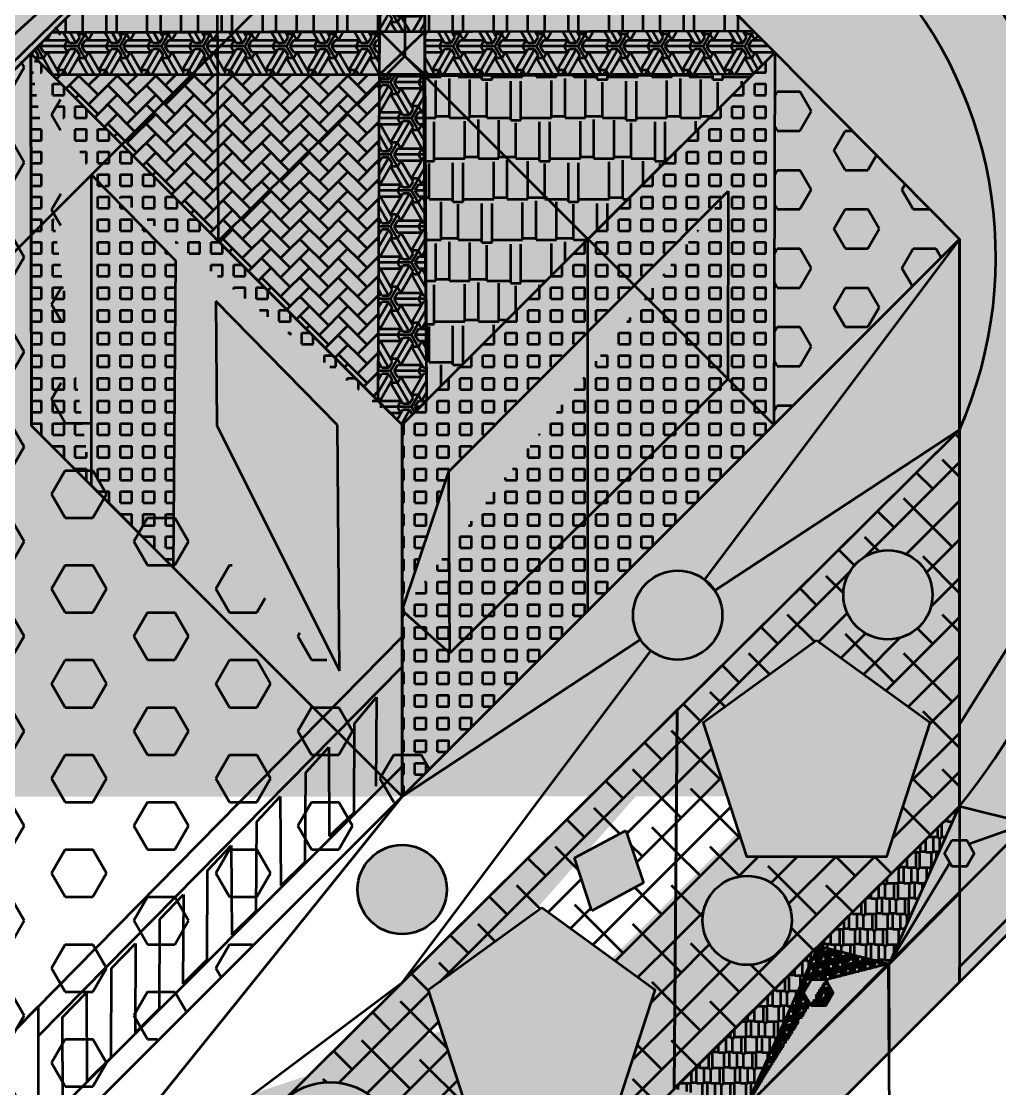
# Model space of a CAD drawing. Header units: metres. Extents: x -621399 to 40000, y -108608 to 546365.
# Drawn here: x -203315 to -137474, y 179499 to 251330 of the extents above; entities that cross this region are included whole.
import ezdxf

# ---------------------------------------------------------------- set-up
doc = ezdxf.new("R2010")
doc.units = ezdxf.units.M
doc.layers.get('0').update_dxf_attribs({"lineweight": 53})
pattern_1 = [(0, (-390182.6256148047, 11670.08589857328), (0, 6.985), [5.08, -1.905]), (90, (-390182.6256148047, 11670.08589857328), (-6.985, 4.277078946022131e-16), [5.08, -1.905])]
pattern_2 = [(0, (-390182.6256148047, 11670.08589857328), (0, 762), [762, -762]), (90, (-390182.6256148047, 11670.08589857328), (-762, 4.665904304751415e-14), [762, -762])]
pattern_3 = [(0, (-390182.6256148047, 11670.08589857328), (5829.3, 2743.2), [1371.6, -1143, 1600.2, -685.8000000000001, 2057.4, -914.4]), (0, (-388811.0256148047, 11784.38589857328), (5829.3, 2743.2), [1143, -4343.400000000001, 914.4, -1371.6]), (0, (-386067.8256148047, 11498.63589857328), (5829.3, 2743.2), [685.8000000000001, -7086.599999999999]), (90, (-390182.6256148047, 11670.08589857328), (-1943.1, 2743.2), [2628.9, -8343.9]), (90, (-388811.0256148047, 11670.08589857328), (-1943.1, 2743.2), [2571.75, -8401.050000000001]), (90, (-387668.0256148047, 11670.08589857328), (-1943.1, 2743.2), [2400.3, -8572.5]), (90, (-386067.8256148047, 11498.63589857328), (-1943.1, 2743.2), [2628.9, -8343.9]), (90, (-385382.0256148047, 11498.63589857328), (-1943.1, 2743.2), [2628.9, -8343.9]), (90, (-383324.6256148047, 11670.08589857328), (-1943.1, 2743.2), [2514.6, -8458.199999999999])]
pattern_4 = [(59.99999999999999, (-390182.6256148047, 11670.08589857328), (-2804.159998904503, -6.324853032424471e-07), [2570.48, -233.68]), (180, (-390182.6256148047, 11670.08589857328), (1402.08, -2428.4737950112), [2570.48, -233.68]), (300.0000000000001, (-390182.6256148047, 11670.08589857328), (2804.159998904503, -6.324853032424471e-07), [2570.48, -233.68]), (59.99999999999999, (-389948.9456148047, 11670.08589857328), (-2804.159998904503, -6.324853032424471e-07), [467.36, -2336.8]), (300.0000000000001, (-389948.9456148047, 11670.08589857328), (2804.159998904503, -6.324853032424471e-07), [467.36, -2336.8]), (59.99999999999999, (-390299.4656148047, 11872.45871404528), (-2804.159998904503, -6.324853032424471e-07), [467.36, -2336.8]), (180, (-390299.4656148047, 11872.45871404528), (1402.08, -2428.4737950112), [467.36, -2336.8]), (300.0000000000001, (-390299.4656148047, 11467.71308310128), (2804.159998904503, -6.324853032424471e-07), [467.36, -2336.8]), (180, (-390299.4656148047, 11467.71308310128), (1402.08, -2428.4737950112), [467.36, -2336.8]), (59.99999999999999, (-391117.3456148047, 11670.08589857328), (-2804.159998904503, -6.324853032424471e-07), [467.36, -2336.8]), (300.0000000000001, (-391117.3456148047, 11670.08589857328), (2804.159998904503, -6.324853032424471e-07), [467.36, -2336.8]), (59.99999999999999, (-389715.2656148047, 10860.59463434848), (-2804.159998904503, -6.324853032424471e-07), [467.36, -2336.8]), (180, (-389715.2656148047, 10860.59463434848), (1402.08, -2428.4737950112), [467.36, -2336.8]), (300.0000000000001, (-389715.2656148047, 12479.57716279808), (2804.159998904503, -6.324853032424471e-07), [467.36, -2336.8]), (180, (-389715.2656148047, 12479.57716279808), (1402.08, -2428.4737950112), [467.36, -2336.8]), (0, (-389715.2656148047, 12074.83153185408), (-1402.08, 2428.4737950112), [1635.76, -1168.4]), (0, (-389715.2656148047, 11265.34026529248), (-1402.08, 2428.4737950112), [1635.76, -1168.4]), (120, (-390065.7856148047, 12277.20434732608), (-2804.159998904503, 6.324862837914225e-07), [1635.76, -1168.4]), (120, (-390766.8256148047, 11872.45871404528), (-2804.159998904503, 6.324862837914225e-07), [1635.76, -1168.4]), (240, (-390766.8256148047, 11467.71308310128), (1402.079998904502, -2428.473795643687), [1635.76, -1168.4]), (240, (-390065.7856148047, 11062.96744982048), (1402.079998904502, -2428.473795643687), [1635.76, -1168.4])]
pattern_5 = [(0, (-149795.1309750834, 201628.908200252), (0, 6.985), [5.08, -1.905]), (90, (-149795.1309750834, 201628.908200252), (-6.985, 4.277078946022131e-16), [5.08, -1.905])]
pattern_6 = [(45, (-149795.1309750834, 201628.908200252), (-1302.137137555027, 1302.137137555027), []), (135, (-149795.1309750834, 201628.908200252), (-3906.411412665081, 1302.137137555027), [4603.75, -2762.25])]
pattern_7 = [(0, (-149795.1309750834, 201628.908200252), (2202.18, 1036.32), [518.16, -431.8, 604.52, -259.08, 777.24, -345.44]), (0, (-149276.9709750834, 201672.088200252), (2202.18, 1036.32), [431.8, -1640.84, 345.44, -518.16]), (0, (-148240.6509750834, 201564.138200252), (2202.18, 1036.32), [259.08, -2677.16]), (90, (-149795.1309750834, 201628.908200252), (-734.06, 1036.32), [993.1400000000001, -3152.14]), (90, (-149276.9709750834, 201628.908200252), (-734.06, 1036.32), [971.55, -3173.73]), (90, (-148845.1709750835, 201628.908200252), (-734.06, 1036.32), [906.78, -3238.5]), (90, (-148240.6509750834, 201564.138200252), (-734.06, 1036.32), [993.1400000000001, -3152.14]), (90, (-147981.5709750835, 201564.138200252), (-734.06, 1036.32), [993.1400000000001, -3152.14]), (90, (-147204.3309750835, 201628.908200252), (-734.06, 1036.32), [949.9599999999999, -3195.32])]
pattern_8 = [(0, (-149795.1309750834, 201628.908200252), (412.75, 103.1875), [1651, -825.5]), (90, (-149795.1309750834, 201628.908200252), (-103.1875, -412.75), [1651, -825.5])]

msp = doc.modelspace()

# ---------------------------------------------------------------- hatches: boundary and pattern name
at = {"true_color": 0xcd2027}
h = msp.add_hatch(dxfattribs=at)
h.set_pattern_fill('ESCHER', color=242, scale=16)
h.set_pattern_definition([(59.99999999999999, (-149795.1309750834, 201628.908200252), (-487.6799998094787, -1.099974440421647e-07), [447.04, -40.64]), (180, (-149795.1309750834, 201628.908200252), (243.8399999999999, -422.3432686976001), [447.04, -40.64]), (300.0000000000001, (-149795.1309750834, 201628.908200252), (487.6799998094787, -1.099974440421647e-07), [447.04, -40.64]), (59.99999999999999, (-149754.4909750834, 201628.908200252), (-487.6799998094787, -1.099974440421647e-07), [81.28, -406.4]), (300.0000000000001, (-149754.4909750834, 201628.908200252), (487.6799998094787, -1.099974440421647e-07), [81.28, -406.4]), (59.99999999999999, (-149815.4509750835, 201664.103472508), (-487.6799998094787, -1.099974440421647e-07), [81.28, -406.4]), (180, (-149815.4509750835, 201664.103472508), (243.8399999999999, -422.3432686976001), [81.28, -406.4]), (300.0000000000001, (-149815.4509750835, 201593.7129279959), (487.6799998094787, -1.099974440421647e-07), [81.28, -406.4]), (180, (-149815.4509750835, 201593.7129279959), (243.8399999999999, -422.3432686976001), [81.28, -406.4]), (59.99999999999999, (-149957.6909750834, 201628.908200252), (-487.6799998094787, -1.099974440421647e-07), [81.28, -406.4]), (300.0000000000001, (-149957.6909750834, 201628.908200252), (487.6799998094787, -1.099974440421647e-07), [81.28, -406.4]), (59.99999999999999, (-149713.8509750834, 201488.1271108215), (-487.6799998094787, -1.099974440421647e-07), [81.28, -406.4]), (180, (-149713.8509750834, 201488.1271108215), (243.8399999999999, -422.3432686976001), [81.28, -406.4]), (300.0000000000001, (-149713.8509750834, 201769.6892896824), (487.6799998094787, -1.099974440421647e-07), [81.28, -406.4]), (180, (-149713.8509750834, 201769.6892896824), (243.8399999999999, -422.3432686976001), [81.28, -406.4]), (0, (-149713.8509750834, 201699.2987451704), (-243.84, 422.3432686976), [284.48, -203.2]), (0, (-149713.8509750834, 201558.5176553336), (-243.84, 422.3432686976), [284.48, -203.2]), (120, (-149774.8109750834, 201734.4940174264), (-487.6799998094787, 1.099976145724213e-07), [284.48, -203.2]), (120, (-149896.7309750835, 201664.103472508), (-487.6799998094787, 1.099976145724213e-07), [284.48, -203.2]), (240, (-149896.7309750835, 201593.7129279959), (243.8399998094785, -422.3432688075977), [284.48, -203.2]), (240, (-149774.8109750834, 201523.3223830776), (243.8399998094785, -422.3432688075977), [284.48, -203.2])])
edge = h.paths.add_edge_path()
edge.add_arc((-289984.5920366148, 111868.1194779214), 35355.33905957503, 135.000000000268, 314.9999999981158)
edge.add_arc((-280840.4578153, 146012.2537069368), 35590.17544303458, 127.7915338788879, 195.2180326389369)
edge.add_line((-277657.9852758345, 199145.4455596031), (-202682.6256154232, 274170.0859016647))
edge.add_line((-277657.9852758345, 199145.4455596031), (-290182.6256148047, 186612.5728784858))
edge.add_line((-302649.7718288929, 174137.2321126615), (-277657.9852758345, 199145.4455596031))
edge.add_arc((-179056.4000095669, 222796.3115058554), 56546.11597669932, 335.3028265882657, 474.6971734066958)
edge.add_arc((-252682.6256071787, 111670.0859010466), 27950.84971330913, 243.4349488187652, 333.4349488112072)
edge.add_line((-140182.6256148047, 186670.0858967183), (-227682.6256145987, 99170.0858983671))
edge.add_line((-227682.6256145985, 99170.08589836727), (-127682.6256158352, 199170.0858954816))
edge.add_line((-390182.6256148046, 111670.0858985734), (-390012.0672068622, 211795.8156342785))
edge.add_line((-290182.6256148047, 211670.0858985733), (-390182.6256148047, 111670.0858985733))
h = msp.add_hatch()
h.set_pattern_fill('ANGLE', color=4)
h.set_pattern_definition(pattern_1)
edge = h.paths.add_edge_path()
edge.add_line((-190182.6256148047, 261670.0858985733), (-202682.6256154229, 274170.0859016649))
edge.add_arc((-179056.4000095669, 222796.3115058554), 56546.11597669932, 335.3028265882657, 474.6971734066958)
h = msp.add_hatch()
h.set_pattern_fill('ANGLE', color=4)
h.set_pattern_definition(pattern_1)
edge = h.paths.add_edge_path()
edge.add_line((-140182.6256138775, 211670.0858988823), (-127682.6256149262, 199170.0858974583))
edge.add_arc((-180050.9056813646, 221801.8058326017), 41135.52606066009, 345.7412700054783, 464.2587299922546)
edge.add_arc((-179056.4000095669, 222796.3115058554), 56546.11597669932, 335.3028265882657, 474.6971734066958)
h = msp.add_hatch()
h.set_pattern_fill('ANGLE', color=4)
h.set_pattern_definition(pattern_1)
edge = h.paths.add_edge_path()
edge.add_line((-177684.1662088275, 224168.5453045505), (-202686.2203286949, 249166.491184683))
edge.add_line((-202686.2203286949, 249166.491184683), (-190182.6256148047, 261670.0858985733))
edge.add_line((-177480.1204119108, 274372.5911014671), (-190182.625613414, 261670.0858990373))
edge.add_line((-177480.1204119108, 274372.5911014671), (-152615.123879376, 249237.5876317282))
edge.add_line((-152615.123879376, 249237.5876317282), (-165182.6256138154, 236670.0858985733))
edge.add_line((-165182.6256138154, 236670.0858985733), (-177684.1662088275, 224168.5453045505))
at = {"true_color": 0xffffff}
h = msp.add_hatch(dxfattribs=at)
h.set_pattern_fill('ESCHER', scale=92)
h.set_pattern_definition(pattern_4)
h.paths.add_polyline_path([(-179104.7124672965, 272747.9990460815), (-179193.7916683362, 250635.8426904975), (-176169.7182474143, 250643.3949853051), (-176271.0572577381, 273150.3988306778), (-177480.1204119108, 274372.5911014671)])
h = msp.add_hatch(dxfattribs=at)
h.set_pattern_fill('AR-RSHKE', scale=9)
h.set_pattern_definition(pattern_3)
edge = h.paths.add_edge_path()
edge.add_line((-176169.7182474143, 250643.3949853051), (-154060.4520246255, 250698.610475557))
edge.add_line((-176269.7997784289, 272871.1175198077), (-176169.7182474143, 250643.3949853051))
edge.add_line((-154060.4520246255, 250698.610475557), (-176271.0572577381, 273150.3988306778))
at = {"true_color": 0xcd2027}
h = msp.add_hatch(dxfattribs=at)
h.set_pattern_fill('AR-PARQ1', color=242, scale=16)
h.set_pattern_definition([(90, (-149795.1309750834, 201628.908200252), (-4876.8, 4876.8), [4876.8, -4876.8]), (90, (-148982.3309750835, 201628.908200252), (-4876.8, 4876.8), [4876.8, -4876.8]), (90, (-148169.5309750834, 201628.908200252), (-4876.8, 4876.8), [4876.8, -4876.8]), (90, (-147356.7309750835, 201628.908200252), (-4876.8, 4876.8), [4876.8, -4876.8]), (90, (-146543.9309750834, 201628.908200252), (-4876.8, 4876.8), [4876.8, -4876.8]), (90, (-145731.1309750834, 201628.908200252), (-4876.8, 4876.8), [4876.8, -4876.8]), (90, (-144918.3309750835, 201628.908200252), (-4876.8, 4876.8), [4876.8, -4876.8]), (0, (-149795.1309750834, 206505.7082002519), (4876.8, -4876.8), [4876.8, -4876.8]), (0, (-149795.1309750834, 207318.508200252), (4876.8, -4876.8), [4876.8, -4876.8]), (0, (-149795.1309750834, 208131.308200252), (4876.8, -4876.8), [4876.8, -4876.8]), (0, (-149795.1309750834, 208944.108200252), (4876.8, -4876.8), [4876.8, -4876.8]), (0, (-149795.1309750834, 209756.908200252), (4876.8, -4876.8), [4876.8, -4876.8]), (0, (-149795.1309750834, 210569.7082002519), (4876.8, -4876.8), [4876.8, -4876.8]), (0, (-149795.1309750834, 211382.508200252), (4876.8, -4876.8), [4876.8, -4876.8])])
edge = h.paths.add_edge_path()
edge.add_arc((-281757.1021736864, 120062.8266699576), 35462.04927524568, 131.0666680775757, 319.9054403995145)
edge.add_arc((-292022.1145643913, 153864.266298041), 14823.25911569413, 107.6060844122581, 208.4645223084819)
edge.add_line((-290182.6256148047, 174305.4265569668), (-208934.6796542037, 255413.9237877969))
edge.add_line((-290182.6256148046, 174305.4265569668), (-296505.7222214267, 167993.1825051951))
edge.add_arc((-175706.6794760887, 227205.0142054898), 45669.5751719771, 321.064092483051, 476.9712782695684)
edge.add_line((-208934.6796542037, 255413.9237877969), (-196419.831740175, 267907.2920247181))
at = {"true_color": 0xffffff}
h = msp.add_hatch(dxfattribs=at)
h.set_pattern_fill('AR-RSHKE', scale=9)
h.set_pattern_definition(pattern_3)
h.paths.add_polyline_path([(-179193.7916683363, 250635.8426904975), (-179104.712467297, 272747.9990459625), (-201272.0067663218, 250580.7047470561)])
at = {"true_color": 0xf1eb1f}
h = msp.add_hatch(dxfattribs=at)
h.set_pattern_fill('GRAVEL', color=2, scale=100)
h.set_pattern_definition([(228.0127875, (-147966.3309750835, 204168.908200252), (-20320.00000159581, -22859.99999858178), [341.72144, -33830.483639565]), (184.969741, (-148194.9309750834, 203914.908200252), (30479.9999879405, 2540.000144697924), [586.4047199999999, -58054.04889352399]), (132.5104471, (-148779.1309750834, 203864.108200252), (25400.00001072749, -27939.99999024596), [413.48152, -40934.72279409999]), (267.273689, (-149769.7309750835, 203229.108200252), (2540.000005319725, 50799.99999973313), [534.00452, -52866.437425738]), (292.83365418, (-149795.1309750834, 202695.7082002519), (-12700.00000106341, 30479.99999955546), [523.6337, -51839.80774534399]), (357.2736889999999, (-149591.9309750834, 202213.108200252), (-50799.99999973313, 2540.000005319728), [534.00452, -52866.437425738]), (37.69424047, (-149058.5309750834, 202187.7082002519), (-33019.9999985359, -25400.00000190041), [706.1936599999999, -69913.11531424701]), (72.25532837, (-148499.7309750835, 202619.508200252), (17780.00000477929, 55879.99999847885), [666.71952, -66005.256601905]), (121.42956562, (-148296.5309750834, 203254.508200252), (-20320.00000288312, 33019.99999822602), [535.813, -53045.54569871201]), (175.2363583, (-148575.9309750834, 203711.7082002519), (27939.99999959952, -2540.000004389256), [611.7132799999999, -29973.93695]), (222.3974378, (-149185.5309750834, 203762.508200252), (-30479.99999902466, -27940.00000106399), [791.0779200000001, -78316.772512177]), (138.81407483, (-147255.1309750834, 203203.7082002519), (-17779.99999893351, 15240.00000123918), [270.00454, -26730.565824344]), (171.4692344, (-147458.3309750835, 203381.508200252), (33020.00000088965, -5079.999994237342), [513.68198, -50854.63899704001]), (225, (-147966.3309750835, 203457.7082002519), (-3.552713678800501e-13, -2540.000000000239), [359.20934, -3232.893108428]), (203.19859051, (-148144.1309750834, 203762.508200252), (12700.00000034609, 5079.999999109334), [193.44132, -19150.62236889399]), (291.80140949, (-148321.9309750834, 203686.308200252), (-2540.000000531496, 7619.999999822872), [273.56562, -13404.75299]), (30.96375653, (-148220.3309750835, 203432.308200252), (7620.000000186383, 5079.999999721125), [444.3196599999999, -14366.29815291]), (161.56505118, (-147839.3309750835, 203660.908200252), (5080.000000132582, -2539.999999733754), [321.28714, -7710.898116828]), (16.389540334, (-149795.1309750834, 203686.308200252), (25400.00000000015, 7620.000000000244), [450.088, -44558.82667253901]), (70.34617594, (-149363.3309750835, 203813.308200252), (-10160.00000092932, -27939.99999967041), [377.59894, -37382.21567819999]), (293.19859051, (-147839.3309750835, 204168.908200252), (-5079.999999113263, 12700.00000035529), [386.8801, -18957.18358889399]), (343.6104596700001, (-147686.9309750834, 203813.308200252), (-25400.00000053229, 7619.999998222859), [450.088, -44558.82667254]), (339.44395478, (-149795.1309750834, 202111.508200252), (-12699.99999999986, 5080.00000000021), [434.0351999999999, -21267.734313106]), (294.7751406, (-149388.7309750835, 201959.108200252), (-12700.00001511693, 27939.99999312726), [363.6721199999999, -36003.59338072001]), (66.80140949, (-147813.9309750834, 201628.908200252), (5079.999999202299, 12700.0000003193), [386.8801, -18957.183588894]), (17.35402464, (-147661.5309750834, 201984.508200252), (-33019.99999934302, -10160.00000213246), [425.7827400000001, -42152.3759802]), (69.44395478, (-149058.5309750834, 201628.908200252), (-5080.000000088461, -12699.99999996463), [217.0176, -21484.751913106]), (101.309932474, (-147966.3309750835, 201628.908200252), (-2540.0000000004, 10160.00000000037), [129.5146, -12821.994964526]), (165.963756532, (-147991.7309750835, 201755.908200252), (7619.999999999513, -2539.999999999865), [523.6337000000001, -9949.054589069001]), (186.00900596, (-148499.7309750835, 201882.908200252), (25399.99999986537, 2540.000001329353), [485.2669999999999, -48041.364863337]), (303.69006753, (-148220.3309750835, 203203.7082002519), (-2540.000000352969, 5079.999999823702), [366.32388, -8791.77635968]), (353.15722659, (-148017.1309750834, 202898.908200252), (43180.00000026568, -5079.999997739394), [639.5567599999999, -63316.00906503099]), (60.9453959, (-147382.1309750834, 202822.7082002519), (-10160.00000027969, -17779.99999984025), [261.50824, -25889.39231811]), (90, (-147255.1309750834, 203051.308200252), (-2540, 2540), [152.4, -2387.6]), (120.25643716, (-148550.5309750834, 201959.108200252), (10159.99999875716, -17780.0000007098), [352.86696, -34933.9407732]), (48.01278749999999, (-148728.3309750835, 202263.908200252), (20320.00000167534, 22859.9999985102), [683.4428800000001, -33488.762199565]), (0, (-148271.1309750834, 202771.908200252), (2540, 2540), [660.4, -1879.6]), (325.3048465, (-147610.7309750835, 202771.908200252), (25400.00000962153, -17779.99998625458), [401.60956, -39759.31672414]), (254.0546040999999, (-147280.5309750834, 202543.308200252), (-2539.999999822557, -10160.00000004475), [369.82908, -18121.650038772]), (207.64597536, (-147382.1309750834, 202187.7082002519), (-48260.00000177335, -25399.99999663075), [602.1450999999998, -59612.46442293799]), (175.42607874, (-147915.5309750834, 201908.308200252), (-33019.99999999883, 2539.999999999478), [637.02946, -63065.84645624])])
edge = h.paths.add_edge_path()
edge.add_arc((-166526.3953776631, 235475.3923405621), 28797.23100576564, 336.1776498947446, 472.3763692351498)
at = {"true_color": 0x139b48}
h = msp.add_hatch(dxfattribs=at)
h.set_pattern_fill('HEX', color=114, scale=580)
h.set_pattern_definition([(0, (-388190.1499334336, 13782.83909265371), (0, 3189.571562931999), [1841.5, -3683]), (120, (-388190.1499334336, 13782.83909265371), (-2762.250000687548, -1594.785781465999), [1841.5, -3682.999999999999]), (59.99999999999999, (-386348.6499334336, 13782.83909265371), (-2762.250000687548, 1594.785781466), [1841.5, -3683])])
h.paths.add_polyline_path([(-200693.7446473239, 251279.2443787635), (-263190.1499334336, 188782.8390926537), (-225690.1499319909, 151282.8390912109), (-175690.1499402352, 201282.8390846156), (-200628.4455875952, 226221.1347352651)])
at = {"true_color": 0xffffff}
h = msp.add_hatch(dxfattribs=at)
h.set_pattern_fill('ESCHER', scale=92)
h.set_pattern_definition(pattern_4)
h.paths.add_polyline_path([(-176169.7182474143, 250643.3949853051), (-154060.4520246255, 250698.610475557), (-152615.123879376, 249237.5876317282), (-154080.224527918, 247772.4869833359), (-176156.7062021542, 247753.4698541164)])
h = msp.add_hatch(dxfattribs=at)
h.set_pattern_fill('ESCHER', scale=92)
h.set_pattern_definition(pattern_4)
h.paths.add_polyline_path([(-201272.0067663218, 250580.7047470561), (-202686.2203286949, 249166.491184683), (-201251.3461931946, 247731.852822088), (-179205.4139364825, 247750.8436354194), (-179193.7916683363, 250635.8426904975)])
h = msp.add_hatch(color=256)
h.dxf.hatch_style = 1
h.set_gradient(color1=(0, 0, 255), color2=(255, 255, 0), name='SPHERICAL')
h.paths.add_polyline_path([(-179205.4139364825, 247750.8436354194), (-179193.7916683362, 250635.8426904975), (-177710.3508300907, 249175.4089573425)])
h = msp.add_hatch(color=256)
h.dxf.hatch_style = 1
h.set_gradient(color1=(0, 0, 255), color2=(255, 255, 0), name='SPHERICAL')
h.paths.add_polyline_path([(-179193.7916683362, 250635.8426904975), (-176169.7182474143, 250643.3949853051), (-177710.3508300907, 249175.4089573425)])
h = msp.add_hatch(color=7, dxfattribs=at)
h.dxf.hatch_style = 1
h.set_gradient(color1=(0, 0, 255), color2=(255, 255, 0), name='SPHERICAL')
h.paths.add_polyline_path([(-177710.3508300907, 249175.4089573425), (-176169.7182474143, 250643.3949853051), (-176156.7062021542, 247753.4698541164)])
at = {"true_color": 0x000000}
h = msp.add_hatch(dxfattribs=at)
h.set_pattern_fill('SQUARE', color=18, scale=240)
h.set_pattern_definition(pattern_2)
edge = h.paths.add_edge_path()
edge.add_line((-202620.9212689663, 224108.3815411847), (-202686.2203286949, 249166.491184683))
edge.add_line((-198604.2113382918, 220091.6716099804), (-198601.013302131, 240997.8390927226))
edge.add_line((-177682.6256216063, 199170.0858905351), (-202620.9212689663, 224108.3815411847))
edge.add_line((-202686.2203286949, 249166.491184683), (-177684.1662088275, 224168.5453045505))
edge.add_line((-198601.013302131, 240997.8390927226), (-192932.2824234869, 235238.3499599876))
edge.add_line((-192932.2824234869, 235238.3499599876), (-193095.0273301555, 214582.4876011173))
h = msp.add_hatch(color=256)
h.dxf.hatch_style = 1
h.set_gradient(color1=(0, 0, 255), color2=(255, 255, 0), name='SPHERICAL')
h.paths.add_polyline_path([(-179205.4139364825, 247750.8436354194), (-177710.3508300907, 249175.4089573425), (-176156.7062021542, 247753.4698541164)])
h = msp.add_hatch(dxfattribs=at)
h.set_pattern_fill('SQUARE', color=18, scale=240)
h.set_pattern_definition(pattern_2)
h.paths.add_polyline_path([(-177684.1662089718, 224168.5453046948), (-152615.123879376, 249237.5876317282), (-152682.6256145986, 224170.0858983672), (-177682.6256216063, 199170.0858905351)])
edge = h.paths.add_edge_path(flags=17)
edge.add_line((-177683.3968798106, 211684.9676530038), (-174543.127537724, 221028.2807889218))
edge.add_line((-174543.127537724, 221028.2807889218), (-155738.5810297589, 239900.7691941104))
at = {"true_color": 0xffffff}
h = msp.add_hatch(dxfattribs=at)
h.set_pattern_fill('AR-RSHKE', scale=9)
h.set_pattern_definition(pattern_3)
edge = h.paths.add_edge_path()
edge.add_line((-176156.2118318634, 247643.672116793), (-176057.8364335346, 225794.8750799658))
edge.add_line((-154080.224527918, 247772.4869833359), (-176156.2118318634, 247643.672116793))
edge.add_line((-177684.1662089718, 224168.5453046948), (-152615.123879376, 249237.5876317282))
at = {"true_color": 0x139b48}
h = msp.add_hatch(dxfattribs=at)
h.set_pattern_fill('HEX', color=114, scale=480)
h.set_pattern_definition([(0, (-390182.6256148047, 11670.08589857328), (0, 2639.645431391999), [1524, -3048]), (120, (-390182.6256148047, 11670.08589857328), (-2286.000000569005, -1319.822715695999), [1524, -3048]), (59.99999999999999, (-388658.6256148047, 11670.08589857328), (-2286.000000569005, 1319.822715696), [1524, -3048])])
h.paths.add_polyline_path([(-152682.6256145985, 224170.0858983672), (-140182.6256148047, 236670.0858985732), (-152615.123879376, 249237.5876317282)])
at = {"true_color": 0xffffff}
h = msp.add_hatch(dxfattribs=at)
h.set_pattern_fill('AR-HBONE', scale=9)
h.set_pattern_definition([(45, (-390182.6256148047, 11670.08589857328), (0, 1293.156881433958), [2743.2, -914.4]), (135, (-389536.0476148047, 12316.66389857328), (1.27897692436818e-13, 1293.156881433958), [2743.2, -914.4])])
h.paths.add_polyline_path([(-179205.4139364825, 247750.8436354194), (-201251.3461931946, 247731.852822088), (-179293.9317271413, 225778.0463127611)])
h = msp.add_hatch(dxfattribs=at)
h.set_pattern_fill('ESCHER', scale=92)
h.set_pattern_definition(pattern_4)
h.paths.add_polyline_path([(-179205.4139364825, 247750.8436354194), (-176265.9154940816, 247753.3757790166), (-176057.8364335346, 225794.8750799658), (-177684.1662088275, 224168.5453048391), (-179293.9317271424, 225778.0463124922)])
at = {"true_color": 0x000000}
h = msp.add_hatch(color=18, dxfattribs=at)
h.dxf.hatch_style = 1
edge = h.paths.add_edge_path()
edge.add_line((-198601.013302131, 240997.8390927226), (-192932.2824234869, 235238.3499599876))
edge.add_line((-198604.2113382918, 220091.6716099804), (-198601.013302131, 240997.8390927226))
edge.add_line((-192932.2824234869, 235238.3499599876), (-193095.0273301555, 214582.4876011173))
edge.add_line((-177682.6256216063, 199170.0858905351), (-202620.9212689663, 224108.3815411847))
at = {"true_color": 0xffffff}
h = msp.add_hatch(color=7, dxfattribs=at)
h.dxf.hatch_style = 1
h.paths.add_polyline_path([(-198601.013302131, 240997.8390927226), (-192932.2824234869, 235238.3499599876), (-193095.0273301555, 214582.4876011173), (-198604.2113382918, 220091.6716099804)])
at = {"true_color": 0x939598}
h = msp.add_hatch(color=252, dxfattribs=at)
h.dxf.hatch_style = 1
h.paths.add_polyline_path([(-174543.127537724, 221028.2807889218), (-155738.5810297589, 239900.7691941104), (-155756.9157308579, 227244.3760147786), (-174470.5346692883, 208806.3587436439)])
at = {"true_color": 0xadddf7}
h = msp.add_hatch(color=141, dxfattribs=at)
h.dxf.hatch_style = 1
h.paths.add_polyline_path([(-157344.4049645991, 213769.0815037017), (-156637.3077967412, 213017.3674858311), (-140182.6256148047, 223844.1280807777), (-140182.6256148047, 236670.0858985732)])
at = {"true_color": 0x939598}
h = msp.add_hatch(color=252, dxfattribs=at)
h.dxf.hatch_style = 1
h.paths.add_polyline_path([(-190231.7687118141, 232494.6001316484), (-190169.486757942, 224138.4225452239), (-181905.2320736263, 207613.4775726529), (-182026.6044735179, 224158.0685032362)])
at = {"true_color": 0x991b1e}
h = msp.add_hatch(dxfattribs=at)
h.set_pattern_fill('ANSI38', color=244)
h.set_pattern_definition([(45, (-149795.1309750834, 201628.908200252), (-2.245064030267288, 2.245064030267288), []), (135, (-149795.1309750834, 201628.908200252), (-6.735192090801864, 2.245064030267289), [7.9375, -4.7625])])
edge = h.paths.add_edge_path()
edge.add_line((-227785.3374012882, 124067.3741121937), (-227682.6256133619, 149170.0858971305))
edge.add_line((-227732.5821130437, 136960.7412969221), (-140182.6256148047, 223844.1280807777))
edge.add_line((-227783.0625480755, 124623.3471480679), (-227734.6828471656, 111788.7342988996))
edge.add_line((-227734.6828471656, 111788.7342988996), (-140182.6256148047, 198503.939423359))
edge.add_line((-203049.8852031656, 136237.5863170112), (-203064.2271591067, 161441.2814423356))
at = {"true_color": 0xadddf7}
h = msp.add_hatch(dxfattribs=at)
h.set_pattern_fill('ANSI38', color=141, scale=580)
h.set_pattern_definition(pattern_6)
h.paths.add_polyline_path([(-149795.1309750834, 209666.338200252), (-157439.1811508496, 204112.610661351), (-154519.4137954165, 195126.4907391529), (-145070.8481547504, 195126.4907391529), (-142151.0807993173, 204112.610661351)], flags=16)
edge = h.paths.add_edge_path(flags=16)
edge.add_arc((-144990.1497894656, 212733.5796214385), 3000, 0, 360)
edge = h.paths.add_edge_path(flags=16)
edge.add_arc((-154470.8173118064, 190823.0468592645), 3000, 0, 360)
h.paths.add_polyline_path([(-159370.5332838375, 179499.4362508812), (-159188.9666861481, 204982.4935500897), (-140182.6256148048, 223844.1280807775), (-140182.6256148047, 198503.9394233591)])
at = {"true_color": 0x000000}
h = msp.add_hatch(color=18, dxfattribs=at)
h.dxf.hatch_style = 1
h.paths.add_polyline_path([(-177683.3968798106, 211684.9676530038), (-174543.127537724, 221028.2807889218), (-174470.5346692883, 208806.3587436439)])
at = {"true_color": 0xf4ee51}
h = msp.add_hatch(dxfattribs=at)
h.set_pattern_fill('ANGLE', color=41)
h.set_pattern_definition(pattern_5)
h.paths.add_polyline_path([(-215156.6935374938, 144933.9260346951), (-222800.74371326, 139380.1984957941), (-219880.9763578269, 130394.0785735961), (-210432.4107171607, 130394.0785735961), (-207512.6433617276, 139380.1984957941)])
h.paths.add_polyline_path([(-195627.3236785439, 146640.5507347989), (-194885.9650742689, 149211.6796517764), (-195970.7412458455, 151657.814796332), (-198374.0733666488, 152834.3823485642), (-200971.4156272936, 152190.8532746918), (-202547.4427177804, 150028.3419804086), (-202364.7140468803, 147358.7115339458), (-200508.7303905105, 145431.1116908407), (-197847.9271284471, 145147.4878405682)])
h.paths.add_polyline_path([(-190722.5546379502, 169343.3041139338), (-198366.6048137164, 163789.5765750328), (-195446.8374582833, 154803.4566528347), (-185998.2718176171, 154803.4566528347), (-183078.5044621841, 163789.5765750328)])
h.paths.add_polyline_path([(-207027.4551847093, 147167.399163303), (-206313.9605499269, 149590.3532021178), (-207763.4456695777, 151658.8729037361), (-210284.4186844565, 151815.3207427271), (-211978.5354958817, 149941.8883053762), (-211570.0915911651, 147449.308428066), (-209366.6535612955, 146214.5445977744)])
edge = h.paths.add_edge_path()
edge.add_arc((-182541.452631551, 175449.6799204818), 4492.2207, 0, 360)
h.paths.add_polyline_path([(-168296.4425133753, 191672.7270659385), (-175940.4926891415, 186118.9995270376), (-173020.7253337084, 177132.8796048395), (-163572.1596930422, 177132.8796048395), (-160652.3923376091, 186118.9995270376)])
edge = h.paths.add_edge_path()
edge.add_arc((-154470.8173118064, 190823.0468592645), 3000, 0, 360)
h.paths.add_polyline_path([(-149795.1309750834, 209666.338200252), (-157439.1811508496, 204112.610661351), (-154519.4137954165, 195126.4907391529), (-145070.8481547504, 195126.4907391529), (-142151.0807993173, 204112.610661351)])
edge = h.paths.add_edge_path()
edge.add_arc((-144990.1497894656, 212733.5796214385), 3000, 0, 360)
h.paths.add_polyline_path([(-221747.2476983359, 120338.8977249963), (-217599.3760180328, 124056.8915528521), (-221317.3698458885, 128204.7632331552), (-225465.2415261917, 124486.7694052995)])
edge = h.paths.add_edge_path()
edge.add_arc((-237262.943048593, 104721.6463400402), 1000, 0, 360)
edge = h.paths.add_edge_path()
edge.add_arc((-239689.0406762742, 102030.1295792507), 1000, 0, 360)
edge = h.paths.add_edge_path()
edge.add_arc((-244046.6245087153, 103078.4781900928), 1000, 0, 360)
edge = h.paths.add_edge_path()
edge.add_arc((-242421.3380225521, 107712.9516545276), 1000, 0, 360)
edge = h.paths.add_edge_path()
edge.add_arc((-237362.2636063174, 108849.7238900862), 1000, 0, 360)
edge = h.paths.add_edge_path()
edge.add_arc((-239224.9155008282, 110712.3757845968), 1000, 0, 360)
edge = h.paths.add_edge_path()
edge.add_arc((-240953.6019219349, 106144.3631779043), 500, 0, 360)
edge = h.paths.add_edge_path()
edge.add_arc((-235375.5094417802, 108574.2836098344), 500, 0, 360)
edge = h.paths.add_edge_path()
edge.add_arc((-237471.0575423747, 113371.5451052429), 1000, 0, 360)
at = {"true_color": 0x939598}
h = msp.add_hatch(color=252, dxfattribs=at)
h.dxf.hatch_style = 1
edge = h.paths.add_edge_path()
edge.add_arc((-256188.6028856475, 170746.8973129646), 3000, 0, 360)
edge = h.paths.add_edge_path()
edge.add_arc((-246659.6120284613, 162146.9661721257), 3000, 0, 360)
edge = h.paths.add_edge_path()
edge.add_arc((-236988.9101036031, 153396.8289383655), 3000, 0, 360)
edge = h.paths.add_edge_path()
edge.add_arc((-203067.7382323489, 167611.431450022), 3000, 0, 360)
edge = h.paths.add_edge_path()
edge.add_arc((-177682.2392283438, 192900.2453024412), 3000, 0, 360)
edge = h.paths.add_edge_path()
edge.add_arc((-159143.4673020762, 211368.3785429272), 3000, 0, 360)
h = msp.add_hatch()
h.set_pattern_fill('ANGLE', color=4)
h.set_pattern_definition(pattern_1)
edge = h.paths.add_edge_path()
edge.add_line((-140182.6256152683, 211670.0858984187), (-127682.6256149262, 199170.0858974583))
edge.add_line((-227785.3374012887, 124067.3741120894), (-165182.625623255, 186670.0858897108))
edge.add_line((-165182.6256231594, 186670.0858904394), (-140182.6256152683, 211670.0858984187))
edge.add_line((-227682.6256145985, 99170.08589836727), (-127682.6256158352, 199170.0858954816))
at = {"true_color": 0xadddf7}
h = msp.add_hatch(dxfattribs=at)
h.set_pattern_fill('ANSI38', color=141, scale=580)
h.set_pattern_definition(pattern_6)
h.paths.add_polyline_path([(-195627.3236785439, 146640.5507347989), (-194885.9650742689, 149211.6796517764), (-195970.7412458455, 151657.814796332), (-198374.0733666488, 152834.3823485642), (-200971.4156272936, 152190.8532746918), (-202547.4427177804, 150028.3419804086), (-202364.7140468803, 147358.7115339458), (-200508.7303905105, 145431.1116908407), (-197847.9271284471, 145147.4878405682)], flags=16)
h.paths.add_polyline_path([(-190722.5546379502, 169343.3041139338), (-198366.6048137164, 163789.5765750328), (-195446.8374582833, 154803.4566528347), (-185998.2718176171, 154803.4566528347), (-183078.5044621841, 163789.5765750328)], flags=16)
edge = h.paths.add_edge_path(flags=16)
edge.add_arc((-182541.452631551, 175449.6799204818), 4492.2207, 0, 360)
h.paths.add_polyline_path([(-168296.4425133753, 191672.7270659385), (-175940.4926891415, 186118.9995270376), (-173020.7253337084, 177132.8796048395), (-163572.1596930422, 177132.8796048395), (-160652.3923376091, 186118.9995270376)], flags=16)
h.paths.add_polyline_path([(-203049.8852031656, 136237.5863170112), (-203064.2271591067, 161441.2814423356), (-159188.9666861481, 204982.4935500897), (-159370.5332838375, 179499.4362508811)])
h.paths.add_polyline_path([(-164920.014263978, 191463.9553835031), (-166095.7239123987, 195025.0628284584), (-162629.3485653205, 196867.2348457053), (-161446.1109649342, 193344.3828430535)], flags=16)
h = msp.add_hatch()
h.set_pattern_fill('HOUND', color=8, scale=65)
h.set_pattern_definition(pattern_8)
h.paths.add_polyline_path([(-140682.6256148047, 196197.0643293257), (-141182.6256148047, 195331.0389255412), (-140682.6256148047, 194465.0135217568), (-139682.6256148047, 194465.0135217568), (-139182.6256148047, 195331.0389255412), (-139682.6256148047, 196197.0643293257)], flags=17)
edge = h.paths.add_edge_path()
edge.add_line((-144902.8973983603, 187873.6974620212), (-140182.6256148048, 198503.9394233589))
edge.add_line((-140182.6256148042, 198503.9394233596), (-135573.7508408932, 197367.0279934258))
edge.add_line((-135573.7508408932, 197367.0279934258), (-139545.8284052183, 195960.1246119885))
edge.add_line((-135573.7508408932, 197367.0279934258), (-173807.7951280676, 158861.5851605289))
edge.add_line((-140819.422824391, 194701.953239094), (-144824.2090291452, 188050.9068352641))
at = {"true_color": 0xcd2027}
h = msp.add_hatch(dxfattribs=at)
h.set_pattern_fill('AR-RSHKE', color=242, scale=3.4)
h.set_pattern_definition(pattern_7)
edge = h.paths.add_edge_path()
edge.add_line((-154517.4547240382, 178362.4583659471), (-159370.5332838375, 179499.4362508811))
edge.add_line((-140182.6256148047, 198503.9394233591), (-159370.5332838375, 179499.4362508812))
edge.add_line((-149684.4514418651, 189092.9352539917), (-154517.4547240382, 178362.4583659471))
h = msp.add_hatch(dxfattribs=at)
h.set_pattern_fill('AR-RSHKE', color=242, scale=3.4)
h.set_pattern_definition(pattern_7)
edge = h.paths.add_edge_path()
edge.add_line((-144902.8973983603, 187873.6974620212), (-149684.4514418651, 189092.9352539917))
edge.add_line((-140182.6256148047, 198503.9394233591), (-159370.5332838375, 179499.4362508812))
edge.add_line((-144902.8973983603, 187873.6974620212), (-140182.6256148048, 198503.9394233589))
at = {"true_color": 0x991b1e}
h = msp.add_hatch(dxfattribs=at)
h.set_pattern_fill('ANGLE', color=244)
h.set_pattern_definition(pattern_5)
h.paths.add_polyline_path([(-161446.1109649342, 193344.3828430535), (-164920.014263978, 191463.9553835031), (-166095.7239123987, 195025.0628284584), (-162629.3485653205, 196867.2348457053)])
at = {"true_color": 0xcd2027}
h = msp.add_hatch(color=242, dxfattribs=at)
h.dxf.hatch_style = 1
h.paths.add_polyline_path([(-216044.629421732, 121815.4423170524), (-216621.9796909217, 120815.4423170524), (-216044.629421732, 119815.4423170524), (-214889.9288833528, 119815.4423170524), (-214312.5786141632, 120815.4423170524), (-214889.9288833528, 121815.4423170524)])
h.paths.add_polyline_path([(-203625.4696026784, 134134.352619438), (-204202.819871868, 133134.352619438), (-203625.4696026784, 132134.352619438), (-202470.7690642991, 132134.352619438), (-201893.4187951095, 133134.352619438), (-202470.7690642991, 134134.352619438)])
h.paths.add_polyline_path([(-190937.0476473877, 146723.8244735945), (-191514.3979165773, 145723.8244735945), (-190937.0476473877, 144723.8244735945), (-189782.3471090085, 144723.8244735945), (-189204.9968398188, 145723.8244735945), (-189782.3471090085, 146723.8244735945)])
h.paths.add_polyline_path([(-179938.9755317405, 157416.1031957949), (-180438.9755317405, 156550.0777920105), (-179938.9755317405, 155684.052388226), (-178938.9755317405, 155684.052388226), (-178438.9755317405, 156550.0777920105), (-178938.9755317405, 157416.1031957949)])
h.paths.add_polyline_path([(-169070.9009301468, 168152.5669682173), (-169570.9009301468, 167286.5415644328), (-169070.9009301468, 166420.5161606484), (-168070.9009301468, 166420.5161606484), (-167570.9009301468, 167286.5415644328), (-168070.9009301468, 168152.5669682173)])
h.paths.add_polyline_path([(-159892.9491277233, 177219.3750868613), (-160392.9491277233, 176353.3496830769), (-159892.9491277233, 175487.3242792925), (-158892.9491277233, 175487.3242792925), (-158392.9491277233, 176353.3496830769), (-158892.9491277233, 177219.3750868613)])
h.paths.add_polyline_path([(-150170.8907732157, 186823.7007050569), (-150670.8907732157, 185957.6753012725), (-150170.8907732157, 185091.649897488), (-149170.8907732157, 185091.649897488), (-148670.8907732157, 185957.6753012725), (-149170.8907732157, 186823.7007050569)])
h.paths.add_polyline_path([(-140682.6256148047, 196197.0643293257), (-141182.6256148047, 195331.0389255412), (-140682.6256148047, 194465.0135217568), (-139682.6256148047, 194465.0135217568), (-139182.6256148047, 195331.0389255412), (-139682.6256148047, 196197.0643293257)])
edge = h.paths.add_edge_path()
edge.add_line((-154517.4547240382, 178362.4583659471), (-150307.687982802, 185328.5896148252))
h = msp.add_hatch()
h.set_pattern_fill('HOUND', color=8, scale=65)
h.set_pattern_definition(pattern_8)
h.paths.add_polyline_path([(-150170.8907732157, 186823.7007050569), (-150670.8907732157, 185957.6753012725), (-150170.8907732157, 185091.649897488), (-149170.8907732157, 185091.649897488), (-148670.8907732157, 185957.6753012725), (-149170.8907732157, 186823.7007050569)], flags=16)
edge = h.paths.add_edge_path()
edge.add_line((-149684.4514418651, 189092.9352539917), (-154517.4547240382, 178362.4583659471))
edge.add_line((-144902.8973983603, 187873.6974620212), (-149684.4514418651, 189092.9352539917))
edge.add_line((-144980.5168614084, 187893.4894756371), (-149170.8907732157, 186823.7007050569))
edge.add_line((-154517.4547240382, 178362.4583659471), (-150307.687982802, 185328.5896148252))
edge.add_line((-144902.8973983603, 187873.6974620212), (-154458.1631535256, 178348.5675534236))

# ---------------------------------------------------------------- linework, layer by layer
for p, q in [((-265179.7762663095, 188670.0838688755), (-177480.1204119108, 274372.5911014671)), ((-265171.2282208242, 194670.0777797823), (-177480.1204119108, 274372.5911014671)), ((-176271.0572577381, 273150.3988306778), (-176057.8364335346, 225794.8750799658)), ((-154060.4520246255, 250698.610475557), (-176271.0572577381, 273150.3988306778)), ((-176169.7182474143, 250643.3949853051), (-176271.0572577381, 273150.3988306778)), ((-179104.712467297, 272747.9990459625), (-201272.0067663218, 250580.7047470561)), ((-179293.9317271413, 225778.0463127611), (-179104.712467425, 272747.9990459529)), ((-179193.7916683363, 250635.8426904975), (-179104.712467297, 272747.9990459625)), ((-179104.7124672965, 272747.9990460815), (-179193.7916683363, 250635.8426904975)), ((-176269.7997784289, 272871.1175198077), (-176169.7182474143, 250643.3949853051)), ((-201272.0067663218, 250580.7047470561), (-154060.4520246255, 250698.610475557)), ((-176169.7182474143, 250643.3949853051), (-154060.4520246255, 250698.610475557)), ((-176169.7182474143, 250643.3949853051), (-154060.4520246255, 250698.610475557)), ((-154060.4520246255, 250698.610475557), (-152615.123879376, 249237.5876317282)), ((-201272.0067663218, 250580.7047470561), (-202686.2203286949, 249166.491184683)), ((-201272.0067663218, 250580.7047470561), (-179193.7916683363, 250635.8426904975)), ((-179193.7916683363, 250635.8426904975), (-201272.0067663218, 250580.7047470561)), ((-179205.4139364825, 247750.8436354194), (-176169.7182474143, 250643.3949853051)), ((-179205.4139364825, 247750.8436354194), (-179193.7916683362, 250635.8426904975)), ((-179193.7916683362, 250635.8426904975), (-176169.7182474143, 250643.3949853051)), ((-179193.7916683362, 250635.8426904975), (-177710.3508300907, 249175.4089573425)), ((-177710.3508300907, 249175.4089573425), (-176169.7182474143, 250643.3949853051)), ((-176156.7062021542, 247753.4698541164), (-176169.7182474143, 250643.3949853051)), ((-202686.2203286949, 249166.491184683), (-265182.6256148047, 186670.0858985733)), ((-202620.9212689663, 224108.3815411847), (-202686.2203286949, 249166.491184683)), ((-202686.2203286949, 249166.491184683), (-177684.1662088275, 224168.5453045505)), ((-202686.2203286949, 249166.491184683), (-201251.3461931946, 247731.852822088)), ((-179205.4139364825, 247750.8436354194), (-177710.3508300907, 249175.4089573425)), ((-177710.3508300907, 249175.4089573425), (-176156.7062021542, 247753.4698541164)), ((-177684.1662089718, 224168.5453046948), (-152615.123879376, 249237.5876317282)), ((-152615.123879376, 249237.5876317282), (-154080.224527918, 247772.4869833359)), ((-152615.123879376, 249237.5876317282), (-152682.6256145986, 224170.0858983672)), ((-152615.123879376, 249237.5876317282), (-152682.6256145985, 224170.0858983672)), ((-140182.6256148047, 236670.0858985732), (-152615.123879376, 249237.5876317282)), ((-154080.224527918, 247772.4869833359), (-201251.346193178, 247731.852822088)), ((-179205.4139364825, 247750.8436354194), (-201251.3461931946, 247731.852822088)), ((-201251.3461931946, 247731.852822088), (-179205.4139364825, 247750.8436354194)), ((-201251.3461931946, 247731.852822088), (-179293.9317271424, 225778.0463124922)), ((-179293.9317271413, 225778.0463127611), (-179205.4139364825, 247750.8436354194)), ((-179293.9317271424, 225778.0463124922), (-179205.4139364825, 247750.8436354194)), ((-176156.7062021542, 247753.4698541164), (-179205.4139364825, 247750.8436354194)), ((-179205.4139364825, 247750.8436354194), (-176265.9154940816, 247753.3757790166)), ((-176265.9154940816, 247753.3757790166), (-176057.8364335346, 225794.8750799658)), ((-154080.224527918, 247772.4869833359), (-176156.7062021542, 247753.4698541164)), ((-154080.224527918, 247772.4869833359), (-176156.2118318634, 247643.672116793)), ((-176156.2118318634, 247643.672116793), (-176057.8364335346, 225794.8750799658)), ((-198604.2113382918, 220091.6716099804), (-198601.013302131, 240997.8390927226)), ((-198604.2113382918, 220091.6716099804), (-198601.013302131, 240997.8390927226)), ((-198601.013302131, 240997.8390927226), (-192932.2824234869, 235238.3499599876)), ((-174543.127537724, 221028.2807889218), (-155738.5810297589, 239900.7691941104)), ((-174543.127537724, 221028.2807889218), (-155738.5810297589, 239900.7691941104)), ((-168312.0205362763, 227281.9011347515), (-155738.5810297589, 239900.7691941104)), ((-155738.5810297589, 239900.7691941104), (-155756.9157308579, 227244.3760147786)), ((-140182.6256148047, 236670.0858985732), (-157344.4049645991, 213769.0815037017)), ((-152682.6256145985, 224170.0858983672), (-140182.6256148047, 236670.0858985732)), ((-140182.6256148047, 236670.0858985732), (-140182.6256148047, 186670.0858967183)), ((-140182.6256148047, 236670.0858985732), (-140182.6256148047, 223844.1280807777)), ((-192932.2824234869, 235238.3499599876), (-193095.0273301555, 214582.4876011173)), ((-190231.7687118141, 232494.6001316484), (-190169.486757942, 224138.4225452239)), ((-182026.6044735179, 224158.0685032362), (-190231.7687118141, 232494.6001316484)), ((-155756.9157308579, 227244.3760147786), (-174470.5346692883, 208806.3587436439)), ((-155756.9157308579, 227244.3760147786), (-174470.5346692883, 208806.3587436439)), ((-177684.1662088275, 224168.5453048391), (-179293.9317271424, 225778.0463124922)), ((-176057.8364335346, 225794.8750799658), (-177684.1662088275, 224168.5453048391)), ((-190169.486757942, 224138.4225452239), (-181905.2320736263, 207613.4775726529)), ((-181905.2320736263, 207613.4775726529), (-182026.6044735179, 224158.0685032362)), ((-177682.6256216063, 199170.0858905351), (-177684.1662088275, 224168.5453045505)), ((-177682.6256216063, 199170.0858905351), (-177684.1662088275, 224168.5453045505)), ((-177684.1662088275, 224168.5453045505), (-177682.6256216063, 199170.0858905351)), ((-152682.6256145986, 224170.0858983672), (-177682.6256216063, 199170.0858905351)), ((-177682.6256216063, 199170.0858905351), (-202620.9212689663, 224108.3815411847)), ((-159188.9666861481, 204982.4935500897), (-140182.6256148048, 223844.1280807775)), ((-140182.6256148048, 223844.1280807776), (-156637.3077967412, 213017.3674858311)), ((-140182.6256148048, 223844.1280807776), (-140182.6256148047, 198503.939423359)), ((-140182.6256148048, 223844.1280807775), (-140182.6256148047, 198503.9394233591)), ((-177683.3968798106, 211684.9676530038), (-174543.127537724, 221028.2807889218)), ((-174470.5346692883, 208806.3587436439), (-174543.127537724, 221028.2807889218)), ((-193095.0273301555, 214582.4876011173), (-198604.2113382918, 220091.6716099804)), ((-157344.4049645991, 213769.0815037017), (-156637.3077967412, 213017.3674858311)), ((-174470.5346692883, 208806.3587436439), (-177683.3968798106, 211684.9676530038)), ((-177683.2868102455, 209898.9152191201), (-227641.7093454172, 159170.0021897312)), ((-177682.6256216064, 199170.0858905353), (-177683.2868102455, 209898.9152191201)), ((-177683.2868102455, 209898.9152191201), (-177683.1635556725, 207898.915222918)), ((-177682.6256216057, 199170.0858905358), (-161649.6268074111, 209719.3896000233)), ((-177681.8528350808, 186630.4047051359), (-160942.5296395532, 208967.6755821527)), ((-202162.8192124486, 183045.8592625744), (-177683.1635556727, 207898.9152229178)), ((-180884.3080617447, 204076.5342641447), (-179402.1550232307, 205846.324269456)), ((-179402.1550232307, 205846.324269456), (-179451.3569142019, 199846.5260083538)), ((-203064.2271591067, 161441.2814423356), (-159188.9666861481, 204982.4935500897)), ((-159370.5332838375, 179499.4362508811), (-159188.9666861481, 204982.4935500897)), ((-159188.9666861481, 204982.4935500897), (-159370.5332838375, 179499.4362508811)), ((-159370.5332838375, 179499.4362508812), (-159188.9666861481, 204982.4935500897)), ((-180920.5022067117, 198076.6434331487), (-180884.3080617447, 204076.5342641447)), ((-140182.6256148041, 198503.9394233596), (-140182.6256148043, 204003.9394233596)), ((-184164.0982875296, 200774.2690798613), (-182610.7451138679, 202481.9072764216)), ((-182610.7451138679, 202481.9072764216), (-182589.594708642, 196481.9445548409)), ((-202165.5040969875, 176683.2544681285), (-177682.7488761792, 201170.0858867369)), ((-177682.6256216064, 199170.0858905349), (-177682.7488761792, 201170.0858867369)), ((-184209.0435167805, 194774.4374216923), (-184164.0982875296, 200774.2690798613)), ((-227682.6256145985, 99170.08589836725), (-127682.6256158352, 199170.0858954816)), ((-227682.6256133619, 149170.0858971305), (-177682.6256216063, 199170.0858905351)), ((-177682.6256216063, 199170.085890535), (-201187.4183349633, 169949.0364387863)), ((-187465.1428193142, 197475.3369096926), (-185885.4514633933, 199158.6400649517)), ((-185885.4514633933, 199158.6400649517), (-185857.7822357615, 193158.7038641374)), ((-140182.6256148047, 198503.9394233591), (-159370.5332838375, 179499.4362508812)), ((-144902.8973983603, 187873.6974620212), (-140182.6256148048, 198503.9394233589)), ((-140182.6256148042, 198503.9394233596), (-135573.7508408932, 197367.0279934258)), ((-182589.594708642, 196481.9445548409), (-180920.5022067117, 198076.6434331487)), ((-187508.833936272, 191475.4959879432), (-187465.1428193142, 197475.3369096926)), ((-166095.7239123987, 195025.0628284584), (-162629.3485653205, 196867.2348457053)), ((-162629.3485653205, 196867.2348457053), (-161446.1109649342, 193344.3828430535)), ((-135573.7508408932, 197367.0279934258), (-144824.2090291452, 188050.9068352641)), ((-135573.7508408932, 197367.0279934258), (-139545.8284052183, 195960.1246119885)), ((-190789.6941521768, 194185.2120328664), (-189194.7366851787, 195854.0574334183)), ((-189194.7366851787, 195854.0574334183), (-189152.111844014, 189854.2088417524)), ((-185857.7822357615, 193158.7038641374), (-184209.0435167805, 194774.4374216923)), ((-164920.014263978, 191463.9553835031), (-166095.7239123987, 195025.0628284584)), ((-140819.422824391, 194701.953239094), (-144824.2090291452, 188050.9068352641)), ((-190805.3482902952, 188185.2324539045), (-190789.6941521768, 194185.2120328664)), ((-161446.1109649342, 193344.3828430535), (-164920.014263978, 191463.9553835031)), ((-193996.4475542186, 190895.5854486195), (-192398.2789604998, 192561.3559725894)), ((-192398.2789604998, 192561.3559725894), (-192446.2573205325, 186561.5478025753)), ((-140182.6256148047, 192652.115689816), (-144902.8973983603, 187873.6974620212)), ((-189152.111844014, 189854.2088417524), (-187508.833936272, 191475.4959879432)), ((-194021.8631339991, 184895.6392781689), (-193996.4475542186, 190895.5854486195)), ((-197237.2407298017, 187604.1464723071), (-195635.5386238895, 189266.5196724017)), ((-195635.5386238895, 189266.5196724017), (-195657.4161161923, 183266.5595579234)), ((-149684.4514418651, 189092.9352539917), (-154517.4547240382, 178362.4583659471)), ((-144902.8973983603, 187873.6974620212), (-149684.4514418651, 189092.9352539917)), ((-197277.4679742531, 181604.2813264222), (-197237.2407298017, 187604.1464723071)), ((-192446.2573205325, 186561.5478025753), (-190805.3482902952, 188185.2324539045)), ((-154578.1258183233, 178227.7533519033), (-144980.5168614074, 187893.4894756382)), ((-154578.1258183233, 178227.7533519033), (-144980.5168614084, 187893.4894756371)), ((-144902.8973983603, 187873.6974620212), (-154458.1631535256, 178348.5675534236)), ((-144980.5168614084, 187893.4894756371), (-149170.8907732157, 186823.7007050569)), ((-144980.5168614084, 187893.4894756371), (-144844.9256912073, 170470.6752663172)), ((-144883.2296960168, 181969.4818155837), (-144902.8973983603, 187873.6974620212)), ((-140182.6256148047, 186670.0858967183), (-140182.6256148047, 187694.0858967183)), ((-177681.8528350808, 186630.4047051359), (-200666.8105988095, 169410.193940877)), ((-200547.0093448146, 184315.694280234), (-198940.16396853, 185973.0965335175)), ((-198940.16396853, 185973.0965335175), (-198910.9923274272, 179973.1674493236)), ((-154517.4547240382, 178362.4583659471), (-150307.687982802, 185328.5896148252)), ((-203565.3270648923, 183617.7057158223), (-202161.976588115, 185042.69955417)), ((-202166.34674217, 174686.3647691639), (-202161.976588115, 185042.69955417)), ((-195657.4161161923, 183266.5595579234), (-194021.8631339991, 184895.6392781689)), ((-200533.3204158168, 178315.7098958191), (-200547.0093448146, 184315.694280234)), ((-198910.9923274272, 179973.1674493236), (-197277.4679742531, 181604.2813264222))]:
    msp.add_line(p, q)
at = {"color": 18, "true_color": 0x000000}
for p, q in [((-202686.2203286949, 249166.491184683), (-177480.1204119108, 274372.5911014671)), ((-177480.1204119108, 274372.5911014671), (-177498.8779523894, 248986.3382373854)), ((-177480.1204119108, 274372.5911014671), (-152615.123879376, 249237.5876317282)), ((-177480.1204119108, 274372.5911014671), (-152615.123879376, 249237.5876317282)), ((-202686.2203286949, 249166.491184683), (-190182.6256148047, 261670.0858985733)), ((-190182.6256148047, 261670.0858985733), (-190062.4696646881, 236544.8148060062)), ((-202686.2203286949, 249166.491184683), (-202620.9212689663, 224108.3815411847)), ((-177684.1662088275, 224168.5453045505), (-202686.2203286949, 249166.491184683)), ((-177684.1662088275, 224168.5453048391), (-202686.2203286949, 249166.491184683)), ((-177498.8779523894, 248986.3382373854), (-190062.4696646881, 236544.8148060062)), ((-152615.123879376, 249237.5876317282), (-177684.1662088275, 224168.5453048391)), ((-177498.8779523894, 248986.3382373854), (-152682.6256145986, 224170.0858983672)), ((-152615.123879376, 249237.5876317282), (-165182.6256138154, 236670.0858985733)), ((-152615.123879376, 249237.5876317282), (-152682.6256145986, 224170.0858983672)), ((-165182.6256138154, 236670.0858985733), (-177684.1662088275, 224168.5453045505)), ((-165182.6256139802, 211670.0858985733), (-165182.6256138154, 236670.0858985733)), ((-177684.1662088275, 224168.5453045505), (-177682.6256216063, 199170.0858905351)), ((-177682.6256216063, 199170.0858905351), (-202620.9212689663, 224108.3815411847))]:
    msp.add_line(p, q, dxfattribs=at)
at = {"color": 40, "true_color": 0xf8d731}
for p, q in [((-177489.1852908666, 262104.2817450865), (-265200.0840594513, 174415.7569115825)), ((-227732.5821130437, 136960.7412969221), (-140182.6256148047, 223844.1280807777))]:
    msp.add_line(p, q, dxfattribs=at)
at = {"color": 116, "true_color": 0x136734}
for p, q in [((-190182.6256148047, 261670.0858985733), (-265182.6256148047, 186670.0858985733)), ((-140182.6256148047, 236670.0858985732), (-227682.6256133619, 149170.0858971305))]:
    msp.add_line(p, q, dxfattribs=at)
at = {"color": 114, "true_color": 0x139b48}
for p, q in [((-152615.123879376, 249237.5876317282), (-140182.6256148047, 236670.0858985732)), ((-140182.6256148047, 211670.0858979551), (-140182.6256148047, 236670.0858985732)), ((-140182.6256148047, 198503.939423359), (-140182.6256148047, 211670.0858979551)), ((-140182.6256148047, 198503.939423359), (-140182.6256148047, 186670.0858967183))]:
    msp.add_line(p, q, dxfattribs=at)
at = {"color": 85, "true_color": 0x58ba48}
msp.add_line((-140182.6256148043, 204003.9394233596), (-134384.1025832268, 213272.7871505469), dxfattribs=at)
at = {"color": 6}
for p, q in [((-140182.6256148047, 187694.0858967183), (-127769.6865607336, 200113.2139282163)), ((-227682.6256145985, 99170.08589836727), (-127682.6256158352, 199170.0858954816)), ((-140182.6256148047, 186670.0858967183), (-227682.6256145987, 99170.0858983671))]:
    msp.add_line(p, q, dxfattribs=at)
at = {"color": 240, "true_color": 0xed1f24}
msp.add_line((-227734.6828471656, 111788.7342988996), (-140182.6256148047, 198503.939423359), dxfattribs=at)
for points in [[(-149795.1309750834, 209666.338200252), (-157439.1811508496, 204112.610661351), (-154519.4137954165, 195126.4907391529), (-145070.8481547504, 195126.4907391529), (-142151.0807993173, 204112.610661351)], [(-140682.6256148047, 196197.0643293257), (-141182.6256148047, 195331.0389255412), (-140682.6256148047, 194465.0135217568), (-139682.6256148047, 194465.0135217568), (-139182.6256148047, 195331.0389255412), (-139682.6256148047, 196197.0643293257)], [(-168296.4425133753, 191672.7270659385), (-175940.4926891415, 186118.9995270376), (-173020.7253337084, 177132.8796048395), (-163572.1596930422, 177132.8796048395), (-160652.3923376091, 186118.9995270376)], [(-150170.8907732157, 186823.7007050569), (-150670.8907732157, 185957.6753012725), (-150170.8907732157, 185091.649897488), (-149170.8907732157, 185091.649897488), (-148670.8907732157, 185957.6753012725), (-149170.8907732157, 186823.7007050569)]]:
    msp.add_lwpolyline(points, close=True)
for centre, radius in [((-144990.1497894656, 212733.5796214385), 3000), ((-159143.4673020762, 211368.3785429272), 3000), ((-177682.2392283438, 192900.2453024412), 3000), ((-154470.8173118064, 190823.0468592645), 3000), ((-182541.452631551, 175449.6799204818), 4492.2207)]:
    msp.add_circle(centre, radius)
at = {"color": 6}
msp.add_arc((-179002.1151509578, 222811.5199895167), 56546.11597669932, 335.3028265893061, 114.6971734071409, dxfattribs=at)
at = {"color": 240, "true_color": 0xed1f24}
msp.add_arc((-175706.6794760887, 227205.0142054898), 45669.5751719771, 321.064092483051, 116.9712782695684, dxfattribs=at)
at = {"color": 40, "true_color": 0xf8d731}
msp.add_arc((-166526.3953776631, 235475.3923405621), 28797.23100576564, 336.1776498947446, 112.3763692351498, dxfattribs=at)

doc.saveas('drawing.dxf')
